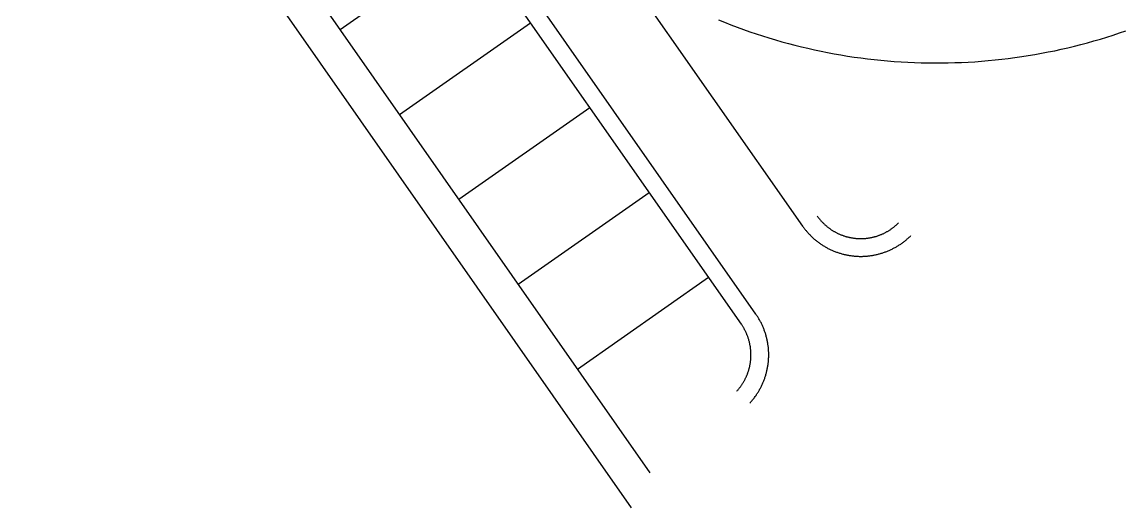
# Model space of a CAD drawing. Header units: metres. Extents: x 680594 to 684853, y 828874 to 830078.
# Drawn here: x 681113 to 681299.7, y 828874.2 to 828956.2 of the extents above; entities that cross this region are included whole.
import ezdxf

# ---------------------------------------------------------------- set-up
doc = ezdxf.new("R2010")
doc.units = ezdxf.units.M
doc.layers.add('PLOT_LINES', color=7, linetype='Continuous')

msp = doc.modelspace()

# ---------------------------------------------------------------- linework, layer by layer
at = {"layer": 'PLOT_LINES'}
for points in [[(681237.09, 828906.92), (681132.64, 829056.09)], [(681234.64, 828905.2), (681130.18, 829054.37)], [(681219.24, 828880.12), (681102.9, 829046.26)], [(681216.07, 828874.18), (681097.99, 829042.81)], [(681166.81, 828954.98), (681188.93, 828970.47)], [(681214.68, 828965.08), (681244.99, 828921.79)], [(681176.85, 828940.65), (681198.97, 828956.14)], [(681230.75, 828956.63), (681231.81, 828956.2), (681232.86, 828955.79), (681233.93, 828955.39), (681235, 828955), (681236.07, 828954.62), (681237.15, 828954.26), (681238.23, 828953.91), (681239.31, 828953.57), (681240.4, 828953.24), (681241.49, 828952.93), (681242.59, 828952.63), (681243.69, 828952.34), (681244.79, 828952.07), (681245.9, 828951.81), (681247.01, 828951.56), (681248.12, 828951.32), (681249.23, 828951.1), (681250.35, 828950.89), (681251.47, 828950.7), (681252.59, 828950.51), (681253.71, 828950.34), (681254.84, 828950.19), (681255.97, 828950.04), (681257.1, 828949.91), (681258.23, 828949.8), (681259.36, 828949.69), (681260.49, 828949.6), (681261.63, 828949.52), (681262.76, 828949.46), (681263.9, 828949.41), (681265.03, 828949.37), (681266.17, 828949.35), (681267.3, 828949.34), (681268.44, 828949.34), (681269.58, 828949.36), (681270.71, 828949.39), (681271.85, 828949.43), (681272.98, 828949.48), (681274.12, 828949.55), (681275.25, 828949.64), (681276.39, 828949.73), (681277.52, 828949.84), (681278.65, 828949.96), (681279.77, 828950.1), (681280.9, 828950.25), (681282.03, 828950.41), (681283.15, 828950.58), (681284.27, 828950.77), (681285.39, 828950.97), (681286.51, 828951.19), (681287.62, 828951.41), (681288.73, 828951.66), (681289.84, 828951.91), (681290.94, 828952.18), (681292.04, 828952.45), (681293.14, 828952.75), (681294.24, 828953.05), (681295.33, 828953.37), (681296.42, 828953.7), (681297.5, 828954.04), (681298.58, 828954.4), (681299.65, 828954.77)], [(681186.89, 828926.31), (681209.01, 828941.8)], [(681196.93, 828911.98), (681219.04, 828927.47)], [(681247.45, 828923.51), (681247.51, 828923.42), (681247.57, 828923.34), (681247.64, 828923.25), (681247.7, 828923.17), (681247.77, 828923.09), (681247.83, 828923), (681247.9, 828922.92), (681247.97, 828922.84), (681248.03, 828922.76), (681248.1, 828922.68), (681248.17, 828922.6), (681248.25, 828922.53), (681248.32, 828922.45), (681248.39, 828922.37), (681248.47, 828922.3), (681248.54, 828922.23), (681248.62, 828922.15), (681248.69, 828922.08), (681248.77, 828922.01), (681248.85, 828921.94), (681248.93, 828921.87), (681249.01, 828921.8), (681249.09, 828921.73), (681249.17, 828921.67), (681249.25, 828921.6), (681249.34, 828921.54), (681249.42, 828921.47), (681249.51, 828921.41), (681249.59, 828921.35), (681249.68, 828921.29), (681249.76, 828921.23), (681249.85, 828921.17), (681249.94, 828921.11), (681250.03, 828921.05), (681250.12, 828921), (681250.21, 828920.94), (681250.3, 828920.89), (681250.39, 828920.84), (681250.48, 828920.79), (681250.58, 828920.74), (681250.67, 828920.69), (681250.76, 828920.64), (681250.86, 828920.59), (681250.95, 828920.55), (681251.05, 828920.5), (681251.14, 828920.46), (681251.24, 828920.41), (681251.34, 828920.37), (681251.43, 828920.33), (681251.53, 828920.29), (681251.63, 828920.26), (681251.73, 828920.22), (681251.83, 828920.18), (681251.93, 828920.15), (681252.03, 828920.12), (681252.13, 828920.08), (681252.23, 828920.05), (681252.33, 828920.02), (681252.43, 828919.99), (681252.53, 828919.97), (681252.64, 828919.94), (681252.74, 828919.92), (681252.84, 828919.89), (681252.94, 828919.87), (681253.05, 828919.85), (681253.15, 828919.83), (681253.25, 828919.81), (681253.36, 828919.79), (681253.46, 828919.77), (681253.57, 828919.76), (681253.67, 828919.74), (681253.78, 828919.73), (681253.88, 828919.72), (681253.99, 828919.71), (681254.09, 828919.7), (681254.2, 828919.69), (681254.3, 828919.69), (681254.41, 828919.68), (681254.51, 828919.68), (681254.62, 828919.67), (681254.72, 828919.67), (681254.83, 828919.67), (681254.93, 828919.67), (681255.04, 828919.67), (681255.14, 828919.68), (681255.25, 828919.68), (681255.35, 828919.69), (681255.46, 828919.69), (681255.56, 828919.7), (681255.67, 828919.71), (681255.77, 828919.72), (681255.88, 828919.73), (681255.98, 828919.75), (681256.09, 828919.76), (681256.19, 828919.78), (681256.3, 828919.79), (681256.4, 828919.81), (681256.5, 828919.83), (681256.61, 828919.85), (681256.71, 828919.87), (681256.81, 828919.89), (681256.92, 828919.92), (681257.02, 828919.94), (681257.12, 828919.97), (681257.22, 828920), (681257.32, 828920.02), (681257.43, 828920.05), (681257.53, 828920.09), (681257.63, 828920.12), (681257.73, 828920.15), (681257.83, 828920.19), (681257.92, 828920.22), (681258.02, 828920.26), (681258.12, 828920.3), (681258.22, 828920.34), (681258.32, 828920.38), (681258.41, 828920.42), (681258.51, 828920.46), (681258.61, 828920.5), (681258.7, 828920.55), (681258.8, 828920.6), (681258.89, 828920.64), (681258.98, 828920.69), (681259.08, 828920.74), (681259.17, 828920.79), (681259.26, 828920.84), (681259.35, 828920.89), (681259.44, 828920.95), (681259.53, 828921), (681259.62, 828921.06), (681259.71, 828921.11), (681259.8, 828921.17), (681259.89, 828921.23), (681259.98, 828921.29), (681260.06, 828921.35), (681260.15, 828921.41), (681260.23, 828921.48), (681260.32, 828921.54), (681260.4, 828921.61), (681260.48, 828921.67), (681260.56, 828921.74), (681260.64, 828921.81), (681260.72, 828921.87), (681260.8, 828921.94), (681260.88, 828922.01), (681260.96, 828922.09), (681261.04, 828922.16), (681261.11, 828922.23), (681261.19, 828922.31)], [(681244.99, 828921.79), (681245.07, 828921.67), (681245.16, 828921.56), (681245.24, 828921.45), (681245.33, 828921.33), (681245.41, 828921.22), (681245.5, 828921.11), (681245.59, 828921.01), (681245.68, 828920.9), (681245.77, 828920.79), (681245.86, 828920.69), (681245.96, 828920.58), (681246.05, 828920.48), (681246.15, 828920.38), (681246.25, 828920.28), (681246.35, 828920.18), (681246.45, 828920.08), (681246.55, 828919.98), (681246.65, 828919.88), (681246.75, 828919.79), (681246.86, 828919.69), (681246.96, 828919.6), (681247.07, 828919.51), (681247.18, 828919.42), (681247.29, 828919.33), (681247.4, 828919.24), (681247.51, 828919.16), (681247.62, 828919.07), (681247.73, 828918.99), (681247.85, 828918.91), (681247.96, 828918.82), (681248.08, 828918.74), (681248.2, 828918.67), (681248.31, 828918.59), (681248.43, 828918.51), (681248.55, 828918.44), (681248.67, 828918.37), (681248.79, 828918.3), (681248.91, 828918.23), (681249.04, 828918.16), (681249.16, 828918.09), (681249.28, 828918.02), (681249.41, 828917.96), (681249.54, 828917.9), (681249.66, 828917.84), (681249.79, 828917.78), (681249.92, 828917.72), (681250.05, 828917.66), (681250.17, 828917.61), (681250.3, 828917.55), (681250.44, 828917.5), (681250.57, 828917.45), (681250.7, 828917.4), (681250.83, 828917.35), (681250.96, 828917.31), (681251.1, 828917.26), (681251.23, 828917.22), (681251.36, 828917.18), (681251.5, 828917.14), (681251.63, 828917.1), (681251.77, 828917.06), (681251.91, 828917.03), (681252.04, 828917), (681252.18, 828916.96), (681252.32, 828916.93), (681252.46, 828916.91), (681252.59, 828916.88), (681252.73, 828916.85), (681252.87, 828916.83), (681253.01, 828916.81), (681253.15, 828916.79), (681253.29, 828916.77), (681253.43, 828916.75), (681253.57, 828916.74), (681253.71, 828916.72), (681253.85, 828916.71), (681253.99, 828916.7), (681254.13, 828916.69), (681254.27, 828916.68), (681254.41, 828916.68), (681254.55, 828916.67), (681254.69, 828916.67), (681254.83, 828916.67), (681254.97, 828916.67), (681255.11, 828916.67), (681255.25, 828916.68), (681255.39, 828916.68), (681255.53, 828916.69), (681255.67, 828916.7), (681255.81, 828916.71), (681255.95, 828916.72), (681256.09, 828916.74), (681256.23, 828916.75), (681256.37, 828916.77), (681256.51, 828916.79), (681256.65, 828916.81), (681256.79, 828916.83), (681256.93, 828916.86), (681257.06, 828916.88), (681257.2, 828916.91), (681257.34, 828916.94), (681257.48, 828916.97), (681257.61, 828917), (681257.75, 828917.03), (681257.89, 828917.07), (681258.02, 828917.1), (681258.16, 828917.14), (681258.29, 828917.18), (681258.43, 828917.22), (681258.56, 828917.27), (681258.69, 828917.31), (681258.83, 828917.36), (681258.96, 828917.41), (681259.09, 828917.45), (681259.22, 828917.51), (681259.35, 828917.56), (681259.48, 828917.61), (681259.61, 828917.67), (681259.74, 828917.72), (681259.87, 828917.78), (681259.99, 828917.84), (681260.12, 828917.9), (681260.25, 828917.97), (681260.37, 828918.03), (681260.5, 828918.1), (681260.62, 828918.16), (681260.74, 828918.23), (681260.86, 828918.3), (681260.99, 828918.37), (681261.11, 828918.45), (681261.22, 828918.52), (681261.34, 828918.6), (681261.46, 828918.67), (681261.58, 828918.75), (681261.69, 828918.83), (681261.81, 828918.91), (681261.92, 828919), (681262.03, 828919.08), (681262.15, 828919.16), (681262.26, 828919.25), (681262.37, 828919.34), (681262.48, 828919.43), (681262.58, 828919.52), (681262.69, 828919.61), (681262.8, 828919.7), (681262.9, 828919.8), (681263, 828919.89), (681263.11, 828919.99), (681263.21, 828920.09), (681263.31, 828920.18)], [(681206.96, 828897.64), (681229.08, 828913.13)], [(681236.07, 828891.88), (681236.16, 828891.98), (681236.26, 828892.09), (681236.35, 828892.2), (681236.44, 828892.3), (681236.53, 828892.41), (681236.62, 828892.52), (681236.71, 828892.63), (681236.79, 828892.74), (681236.88, 828892.85), (681236.96, 828892.97), (681237.04, 828893.08), (681237.12, 828893.19), (681237.2, 828893.31), (681237.28, 828893.43), (681237.36, 828893.54), (681237.43, 828893.66), (681237.51, 828893.78), (681237.58, 828893.9), (681237.65, 828894.02), (681237.72, 828894.15), (681237.79, 828894.27), (681237.86, 828894.39), (681237.92, 828894.52), (681237.99, 828894.64), (681238.05, 828894.77), (681238.11, 828894.89), (681238.17, 828895.02), (681238.23, 828895.15), (681238.28, 828895.28), (681238.34, 828895.41), (681238.39, 828895.54), (681238.44, 828895.67), (681238.49, 828895.8), (681238.54, 828895.93), (681238.59, 828896.06), (681238.63, 828896.2), (681238.68, 828896.33), (681238.72, 828896.46), (681238.76, 828896.6), (681238.8, 828896.73), (681238.84, 828896.87), (681238.88, 828897), (681238.91, 828897.14), (681238.94, 828897.28), (681238.97, 828897.41), (681239, 828897.55), (681239.03, 828897.69), (681239.06, 828897.83), (681239.08, 828897.96), (681239.11, 828898.1), (681239.13, 828898.24), (681239.15, 828898.38), (681239.17, 828898.52), (681239.19, 828898.66), (681239.2, 828898.8), (681239.21, 828898.94), (681239.23, 828899.08), (681239.24, 828899.22), (681239.25, 828899.36), (681239.25, 828899.5), (681239.26, 828899.64), (681239.26, 828899.78), (681239.26, 828899.92), (681239.26, 828900.06), (681239.26, 828900.2), (681239.26, 828900.34), (681239.26, 828900.48), (681239.25, 828900.62), (681239.24, 828900.76), (681239.23, 828900.9), (681239.22, 828901.04), (681239.21, 828901.18), (681239.2, 828901.32), (681239.18, 828901.46), (681239.16, 828901.6), (681239.14, 828901.74), (681239.12, 828901.88), (681239.1, 828902.02), (681239.08, 828902.16), (681239.05, 828902.29), (681239.02, 828902.43), (681238.99, 828902.57), (681238.96, 828902.71), (681238.93, 828902.84), (681238.9, 828902.98), (681238.86, 828903.12), (681238.83, 828903.25), (681238.79, 828903.39), (681238.75, 828903.52), (681238.7, 828903.65), (681238.66, 828903.79), (681238.62, 828903.92), (681238.57, 828904.05), (681238.52, 828904.19), (681238.47, 828904.32), (681238.42, 828904.45), (681238.37, 828904.58), (681238.32, 828904.71), (681238.26, 828904.84), (681238.2, 828904.97), (681238.15, 828905.09), (681238.09, 828905.22), (681238.02, 828905.35), (681237.96, 828905.47), (681237.9, 828905.6), (681237.83, 828905.72), (681237.76, 828905.84), (681237.69, 828905.97), (681237.62, 828906.09), (681237.55, 828906.21), (681237.48, 828906.33), (681237.41, 828906.45), (681237.33, 828906.57), (681237.25, 828906.68), (681237.17, 828906.8), (681237.09, 828906.92)], [(681233.87, 828893.92), (681233.94, 828894), (681234.01, 828894.08), (681234.08, 828894.15), (681234.15, 828894.24), (681234.22, 828894.32), (681234.28, 828894.4), (681234.35, 828894.48), (681234.41, 828894.56), (681234.47, 828894.65), (681234.54, 828894.73), (681234.6, 828894.82), (681234.66, 828894.9), (681234.72, 828894.99), (681234.78, 828895.08), (681234.84, 828895.17), (681234.89, 828895.26), (681234.95, 828895.35), (681235, 828895.44), (681235.05, 828895.53), (681235.11, 828895.62), (681235.16, 828895.71), (681235.21, 828895.8), (681235.26, 828895.9), (681235.3, 828895.99), (681235.35, 828896.08), (681235.4, 828896.18), (681235.44, 828896.27), (681235.49, 828896.37), (681235.53, 828896.47), (681235.57, 828896.56), (681235.61, 828896.66), (681235.65, 828896.76), (681235.69, 828896.86), (681235.72, 828896.96), (681235.76, 828897.06), (681235.79, 828897.16), (681235.82, 828897.26), (681235.86, 828897.36), (681235.89, 828897.46), (681235.92, 828897.56), (681235.95, 828897.66), (681235.97, 828897.76), (681236, 828897.86), (681236.02, 828897.97), (681236.05, 828898.07), (681236.07, 828898.17), (681236.09, 828898.27), (681236.11, 828898.38), (681236.13, 828898.48), (681236.15, 828898.58), (681236.16, 828898.69), (681236.18, 828898.79), (681236.19, 828898.9), (681236.21, 828899), (681236.22, 828899.11), (681236.23, 828899.21), (681236.24, 828899.32), (681236.24, 828899.42), (681236.25, 828899.53), (681236.26, 828899.63), (681236.26, 828899.74), (681236.26, 828899.84), (681236.26, 828899.95), (681236.26, 828900.05), (681236.26, 828900.16), (681236.26, 828900.26), (681236.26, 828900.37), (681236.25, 828900.47), (681236.25, 828900.58), (681236.24, 828900.68), (681236.23, 828900.79), (681236.22, 828900.89), (681236.21, 828901), (681236.2, 828901.1), (681236.19, 828901.21), (681236.17, 828901.31), (681236.16, 828901.42), (681236.14, 828901.52), (681236.12, 828901.63), (681236.1, 828901.73), (681236.08, 828901.83), (681236.06, 828901.94), (681236.04, 828902.04), (681236.01, 828902.14), (681235.99, 828902.24), (681235.96, 828902.34), (681235.93, 828902.45), (681235.91, 828902.55), (681235.88, 828902.65), (681235.84, 828902.75), (681235.81, 828902.85), (681235.78, 828902.95), (681235.74, 828903.05), (681235.71, 828903.15), (681235.67, 828903.25), (681235.63, 828903.34), (681235.59, 828903.44), (681235.55, 828903.54), (681235.51, 828903.64), (681235.47, 828903.73), (681235.43, 828903.83), (681235.38, 828903.92), (681235.33, 828904.02), (681235.29, 828904.11), (681235.24, 828904.21), (681235.19, 828904.3), (681235.14, 828904.39), (681235.09, 828904.48), (681235.03, 828904.57), (681234.98, 828904.67), (681234.93, 828904.76), (681234.87, 828904.84), (681234.81, 828904.93), (681234.76, 828905.02), (681234.7, 828905.11), (681234.64, 828905.2)]]:
    msp.add_lwpolyline(points, dxfattribs=at)

doc.saveas('drawing.dxf')
